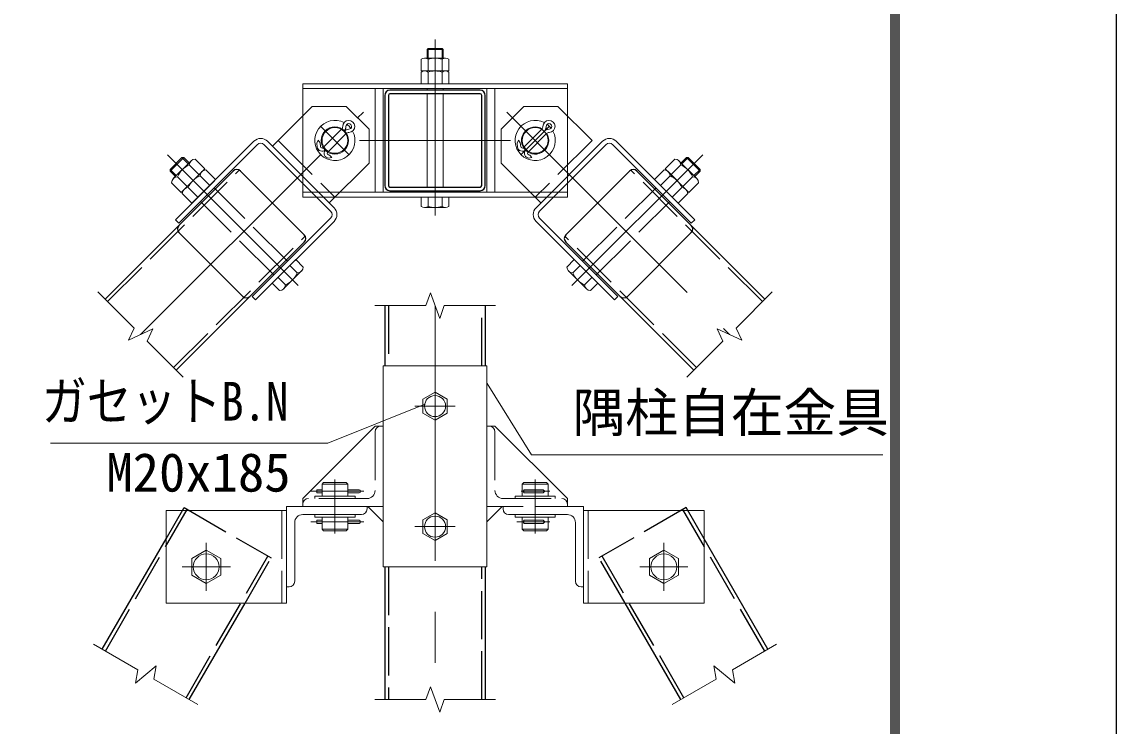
# Model space of a CAD drawing. Units: millimetres, scale not verified. Extents: x -12599 to 12601, y -8909 to 8911.
# Drawn here: x 8519 to 12601, y -2126 to 503 of the extents above; entities that cross this region are included whole.
import ezdxf
from ezdxf.enums import TextEntityAlignment as Align

# ---------------------------------------------------------------- set-up
doc = ezdxf.new("R2010")
doc.units = ezdxf.units.MM
doc.header["$LTSCALE"] = 30
doc.linetypes.add('DASHED', pattern=[7.5, 6, -1.5])
doc.linetypes.add('USER1', pattern=[50.8, 31.75, -6.35, 6.35, -6.35])
for name, color, linetype, lineweight in [('0-0_D-BMK', 2, 'USER1', 13), ('0-1_D-STR1', 1, 'Continuous', 25), ('0-2_D-STR3', 3, 'Continuous', 13), ('0-6_D-STR-DIM', 7, 'Continuous', 13), ('0-9_D-STR-TXT', 7, 'Continuous', 13), ('0-C_D-TTL', 7, 'Continuous', 25)]:
    doc.layers.add(name, color=color, linetype=linetype, lineweight=lineweight)
doc.styles.add('ＭＳ ゴシック', font='')
doc.styles.get('ＭＳ ゴシック').set_extended_font_data('MS Gothic')

msp = doc.modelspace()

# ---------------------------------------------------------------- linework, layer by layer
at = {"layer": '0-0_D-BMK'}
for p, q in [((10060.53, -219.16), (10060.53, 437.34)), ((8962.4, -664.12), (9793.1, 166.58)), ((10327.97, 166.58), (11158.67, -664.12)), ((9634.98, 112.56), (9739.09, 8.46)), ((10486.09, 112.56), (10381.98, 8.46)), ((9779.28, 60.51), (10341.78, 60.51)), ((9549.87, -481.14), (9062.08, 6.65)), ((10571.2, -481.14), (11058.99, 6.65)), ((10060.53, -556.04), (10060.53, -2026.21)), ((10135.53, -931.04), (9985.53, -931.04)), ((9687.03, -1204.81), (9687.03, -1406.19)), ((10434.03, -1204.81), (10434.03, -1406.19)), ((9794.9, -1249.04), (9597.39, -1249.04)), ((10382.23, -1249.04), (10488.1, -1249.04)), ((9794.9, -1363.04), (9597.39, -1363.04)), ((10135.53, -1381.04), (9985.53, -1381.04)), ((10365.49, -1363.04), (10488.1, -1363.04)), ((9207.03, -1441.04), (9207.03, -1621.04)), ((10914.03, -1441.04), (10914.03, -1621.04)), ((9297.03, -1531.04), (9117.03, -1531.04)), ((10824.03, -1531.04), (11004.03, -1531.04))]:
    msp.add_line(p, q, dxfattribs=at)
at = {"layer": '0-1_D-STR1'}
for p, q in [((10228.83, 248.01), (9892.23, 248.01)), ((9873.03, 228.81), (9873.03, -107.79)), ((9886.53, 228.81), (9886.53, -107.79)), ((10228.83, 234.51), (9892.23, 234.51)), ((10234.53, -107.79), (10234.53, 228.81)), ((10248.03, -107.79), (10248.03, 228.81)), ((8829.82, -531.54), (9307.53, -53.83)), ((9105.04, -256.31), (9307.53, -53.83)), ((9334.68, -53.83), (9572.7, -291.84)), ((10786.39, -53.83), (10548.37, -291.84)), ((11291.25, -531.54), (10813.54, -53.83)), ((11016.03, -256.31), (10813.54, -53.83)), ((9892.23, -113.49), (10228.83, -113.49)), ((9892.23, -126.99), (10228.83, -126.99)), ((9343.06, -521.48), (9105.04, -283.47)), ((10778.01, -521.48), (11016.03, -283.47)), ((9094.99, -796.7), (9572.7, -318.99)), ((9572.7, -318.99), (9370.21, -521.48)), ((11026.08, -796.7), (10548.37, -318.99)), ((10548.37, -318.99), (10750.86, -521.48)), ((9873.03, -556.04), (9873.03, -781.04)), ((10248.03, -556.04), (10248.03, -781.04)), ((8819.04, -1838.71), (9057.03, -1426.49)), ((11302.03, -1838.71), (11064.03, -1426.49)), ((9873.03, -1531.04), (9873.03, -2026.21)), ((10248.03, -1531.04), (10248.03, -2026.21)), ((9143.8, -2026.21), (9351.74, -1666.04)), ((10977.27, -2026.21), (10769.33, -1666.04))]:
    msp.add_line(p, q, dxfattribs=at)
at = {"layer": '0-1_D-STR1', "linetype": 'DASHED'}
for p, q in [((8839.37, -541.08), (9330.04, -50.41)), ((11281.7, -541.08), (10791.03, -50.41)), ((9085.44, -787.15), (9576.11, -296.48)), ((11035.63, -787.15), (10544.96, -296.48)), ((9886.53, -556.04), (9886.53, -781.04)), ((10234.53, -781.04), (10234.53, -556.04)), ((8830.73, -1845.46), (9135.96, -1316.8)), ((9057.03, -1426.49), (9124.26, -1310.05)), ((9124.26, -1310.05), (9449.02, -1497.55)), ((10996.81, -1310.05), (10672.05, -1497.55)), ((11290.34, -1845.46), (10985.11, -1316.8)), ((11064.03, -1426.49), (10996.81, -1310.05)), ((9132.11, -2019.46), (9437.33, -1490.8)), ((9351.74, -1666.04), (9449.02, -1497.55)), ((10769.33, -1666.04), (10672.05, -1497.55)), ((10988.96, -2019.46), (10683.74, -1490.8)), ((9886.53, -1531.04), (9886.53, -2026.21)), ((10234.53, -2026.21), (10234.53, -1531.04))]:
    msp.add_line(p, q, dxfattribs=at)
at = {"layer": '0-1_D-STR1'}
for centre, radius, start, end in [((9892.23, 228.81), 19.2, 90, 180), ((10228.83, 228.81), 19.2, 0, 90), ((9892.23, 228.81), 5.7, 90, 180), ((10228.83, 228.81), 5.7, 0, 90), ((9321.11, -67.4), 19.2, 45, 135), ((10799.96, -67.4), 19.2, 45, 135), ((9892.23, -107.79), 19.2, 180, 270), ((9892.23, -107.79), 5.7, 180, 270), ((10228.83, -107.79), 19.2, 270, 0), ((10228.83, -107.79), 5.7, 270, 0), ((9118.62, -269.89), 19.2, 135, 225), ((11002.45, -269.89), 19.2, 315, 45), ((9559.12, -305.42), 19.2, 315, 45), ((10561.95, -305.42), 19.2, 135, 225), ((9356.63, -507.9), 19.2, 225, 315), ((10764.44, -507.9), 19.2, 225, 315)]:
    msp.add_arc(centre, radius, start, end, dxfattribs=at)
at = {"layer": '0-2_D-STR3'}
for p, q in [((10020.84, 368.01), (10099.48, 368.01)), ((10030.53, 399.95), (10034.59, 404.01)), ((10030.53, 368.01), (10030.53, 399.95)), ((10030.53, 399.95), (10090.53, 399.95)), ((10034.59, 404.01), (10086.48, 404.01)), ((10034.59, 368.01), (10034.59, 399.95)), ((10090.53, 399.95), (10086.48, 404.01)), ((10086.48, 368.01), (10086.48, 399.95)), ((10090.53, 368.01), (10090.53, 399.95)), ((10008.63, 320.01), (10008.63, 363.81)), ((10034.58, 320.01), (10034.58, 363.81)), ((10086.48, 320.01), (10086.48, 363.81)), ((10112.43, 363.81), (10112.43, 320.01)), ((10008.63, 320.01), (10112.43, 320.01)), ((10008.63, 272.01), (10008.63, 315.81)), ((10020.84, 320.01), (10099.48, 320.01)), ((10034.58, 272.01), (10034.58, 315.81)), ((10086.48, 272.01), (10086.48, 315.81)), ((10112.43, 315.81), (10112.43, 272.01)), ((9567.03, 272.01), (10554.03, 272.01)), ((9567.03, 272.01), (9567.03, -150.99)), ((9567.03, 254.01), (10554.03, 254.01)), ((9837.03, 254.01), (9837.03, -132.99)), ((9867.03, 254.01), (9867.03, -132.99)), ((10008.63, 272.01), (10112.43, 272.01)), ((10030.53, 248.01), (10030.53, 254.01)), ((10090.53, 248.01), (10090.53, 254.01)), ((10254.03, 254.01), (10254.03, -132.99)), ((10284.03, 254.01), (10284.03, -132.99)), ((10554.03, 272.01), (10554.03, -150.99)), ((10030.53, -113.49), (10030.53, 234.51)), ((10090.53, -113.49), (10090.53, 234.51)), ((9602.18, 187.79), (9453.69, 39.3)), ((9397.47, 44.6), (9104.73, -248.14)), ((9422.93, 44.6), (9671.13, -203.59)), ((9435.66, 57.33), (9683.85, -190.86)), ((9619.67, 50.54), (9624.44, 61.38)), ((9619.67, 50.54), (9621.38, 36.08)), ((9624.44, 61.38), (9631.59, 51.95)), ((9631.59, 51.95), (9633.3, 37.49)), ((10366.67, 50.54), (10368.38, 36.08)), ((10378.59, 51.95), (10380.3, 37.49)), ((10685.41, 57.33), (10437.22, -190.86)), ((10698.14, 44.6), (10449.94, -203.59)), ((10723.6, 44.6), (11016.34, -248.14)), ((10736.32, 57.33), (11029.07, -235.41)), ((9667.2, 5.7), (9662.76, 7.13)), ((9667.2, 5.7), (9675.06, -3.15)), ((10414.2, 5.7), (10409.76, 7.13)), ((9072.12, -47.41), (9116.14, -3.39)), ((9072.12, -54.3), (9123.03, -3.39)), ((9084.17, -82.03), (9152.43, -13.77)), ((9139.47, -26.72), (9116.14, -3.39)), ((9116.14, -3.39), (9123.03, -3.39)), ((9142.92, -23.28), (9123.03, -3.39)), ((9179.83, -66.98), (9143.76, -30.92)), ((9165.83, -8.85), (9201.89, -44.92)), ((9814.31, -24.34), (9665.82, -172.83)), ((10410.51, -5.72), (10406.08, -4.29)), ((10955.24, -8.85), (10919.18, -44.92)), ((10941.24, -66.98), (10977.31, -30.92)), ((11036.9, -82.03), (10968.64, -13.77)), ((10978.15, -23.28), (10998.04, -3.39)), ((10981.6, -26.72), (11004.93, -3.39)), ((11048.95, -54.3), (10998.04, -3.39)), ((11004.93, -3.39), (10998.04, -3.39)), ((11048.95, -47.41), (11004.93, -3.39)), ((9095.45, -70.75), (9072.12, -47.41)), ((9072.12, -54.3), (9072.12, -47.41)), ((9092, -74.19), (9072.12, -54.3)), ((9135.7, -111.1), (9099.64, -75.04)), ((9113.64, -133.16), (9201.89, -44.92)), ((9124.47, -122.33), (9192.73, -54.07)), ((9220.13, -107.28), (9184.07, -71.22)), ((9206.13, -49.16), (9242.19, -85.22)), ((10914.94, -49.16), (10878.88, -85.22)), ((10900.94, -107.28), (10937, -71.22)), ((11007.43, -133.16), (10919.18, -44.92)), ((10996.6, -122.33), (10928.34, -54.07)), ((10985.37, -111.1), (11021.43, -75.04)), ((11025.62, -70.75), (11048.95, -47.41)), ((11029.07, -74.19), (11048.95, -54.3)), ((11048.95, -54.3), (11048.95, -47.41)), ((9113.64, -133.16), (9077.58, -97.1)), ((9176.01, -151.41), (9139.95, -115.35)), ((9153.95, -173.47), (9242.19, -85.22)), ((10967.12, -173.47), (10878.88, -85.22)), ((10945.06, -151.41), (10981.12, -115.35)), ((11007.43, -133.16), (11043.49, -97.1)), ((9153.95, -173.47), (9117.88, -137.41)), ((9567.03, -132.99), (10554.03, -132.99)), ((9567.03, -150.99), (10554.03, -150.99)), ((10008.63, -150.99), (10112.43, -150.99)), ((10008.63, -185.79), (10008.63, -150.99)), ((10030.53, -132.99), (10030.53, -126.99)), ((10034.58, -185.79), (10034.58, -150.99)), ((10086.48, -185.79), (10086.48, -150.99)), ((10090.53, -132.99), (10090.53, -126.99)), ((10112.43, -185.79), (10112.43, -150.99)), ((10412.82, -130.41), (10455.25, -172.83)), ((10967.12, -173.47), (11003.19, -137.41)), ((10020.84, -189.99), (10099.48, -189.99)), ((9671.13, -229.05), (9378.38, -521.79)), ((9683.85, -241.78), (9391.11, -534.52)), ((10437.22, -241.78), (10729.96, -534.52)), ((10449.94, -229.05), (10742.69, -521.79)), ((11029.07, -235.41), (11016.34, -248.14)), ((9453.05, -472.58), (9541.3, -384.33)), ((9546.82, -433.97), (9519.24, -406.39)), ((9568.88, -411.91), (9541.3, -384.33)), ((10552.19, -411.91), (10579.77, -384.33)), ((10574.25, -433.97), (10601.83, -406.39)), ((10668.02, -472.58), (10579.77, -384.33)), ((9495.71, -493.56), (9563.96, -425.3)), ((10625.36, -493.56), (10557.11, -425.3)), ((9480.63, -500.15), (9453.05, -472.58)), ((9502.69, -478.09), (9475.12, -450.51)), ((10618.38, -478.09), (10645.95, -450.51)), ((10640.44, -500.15), (10668.02, -472.58)), ((9378.38, -521.79), (9391.11, -534.52)), ((10742.69, -521.79), (10729.96, -534.52)), ((9867.03, -781.04), (9867.03, -1531.04)), ((9867.03, -781.04), (10254.03, -781.04)), ((10254.03, -781.04), (10254.03, -1531.04)), ((9567.03, -1276.04), (9837.03, -1006.04)), ((9867.03, -1006.04), (9837.03, -1006.04)), ((10254.03, -1006.04), (10284.03, -1006.04)), ((10554.03, -1276.04), (10284.03, -1006.04)), ((9645.03, -1216.04), (9639.03, -1222.04)), ((9639.03, -1267.04), (9639.03, -1222.04)), ((9735.03, -1222.04), (9729.03, -1216.04)), ((9735.03, -1267.04), (9735.03, -1222.04)), ((10386.03, -1222.04), (10392.03, -1216.04)), ((10386.03, -1267.04), (10386.03, -1222.04)), ((10476.03, -1216.04), (10482.03, -1222.04)), ((10482.03, -1267.04), (10482.03, -1222.04)), ((9639.03, -1243.04), (9619.47, -1243.04)), ((9619.47, -1255.04), (9619.47, -1243.04)), ((9639.03, -1255.04), (9619.47, -1255.04)), ((9567.03, -1276.04), (9567.03, -1306.04)), ((9867.03, -1306.04), (9567.03, -1306.04)), ((9612.03, -1276.04), (9612.03, -1267.04)), ((9762.03, -1276.04), (9762.03, -1267.04)), ((9867.03, -1363.44), (9809.64, -1306.04)), ((10254.03, -1363.44), (10311.43, -1306.04)), ((10314.03, -1306.04), (10314.03, -1315.04)), ((10359.03, -1276.04), (10359.03, -1267.04)), ((10509.03, -1276.04), (10509.03, -1267.04)), ((10554.03, -1276.04), (10554.03, -1306.04)), ((9507.03, -1321.04), (9057.03, -1321.04)), ((9057.03, -1321.04), (9057.03, -1666.04)), ((9507.03, -1321.04), (9507.03, -1666.04)), ((9567.03, -1336.04), (9786.03, -1336.04)), ((9612.03, -1336.04), (9612.03, -1345.04)), ((9612.03, -1345.04), (9762.03, -1345.04)), ((9639.03, -1390.04), (9639.03, -1345.04)), ((9735.03, -1390.04), (9735.03, -1345.04)), ((9762.03, -1336.04), (9762.03, -1345.04)), ((10554.03, -1336.04), (10335.03, -1336.04)), ((10359.03, -1336.04), (10359.03, -1345.04)), ((10509.03, -1345.04), (10359.03, -1345.04)), ((10386.03, -1390.04), (10386.03, -1345.04)), ((10482.03, -1390.04), (10482.03, -1345.04)), ((10509.03, -1336.04), (10509.03, -1345.04)), ((10614.03, -1321.04), (11064.03, -1321.04)), ((11064.03, -1321.04), (11064.03, -1666.04)), ((9537.03, -1585.04), (9537.03, -1366.04)), ((9619.47, -1357.04), (9619.47, -1369.04)), ((9639.03, -1357.04), (9619.47, -1357.04)), ((9639.03, -1369.04), (9619.47, -1369.04)), ((9776.98, -1357.04), (9735.03, -1357.04)), ((9776.98, -1369.04), (9735.03, -1369.04)), ((10393.45, -1357.04), (10464.24, -1357.04)), ((10393.45, -1369.04), (10464.24, -1369.04)), ((10584.03, -1585.04), (10584.03, -1366.04)), ((9735.03, -1390.04), (9639.03, -1390.04)), ((9729.03, -1396.04), (9735.03, -1390.04)), ((10392.03, -1396.04), (10386.03, -1390.04)), ((10386.03, -1390.04), (10482.03, -1390.04)), ((10392.03, -1396.04), (10476.03, -1396.04)), ((10476.03, -1396.04), (10482.03, -1390.04)), ((9867.03, -1531.04), (10254.03, -1531.04)), ((10605.03, -1606.04), (10614.03, -1606.04)), ((9507.03, -1666.04), (9057.03, -1666.04))]:
    msp.add_line(p, q, dxfattribs=at)
at = {"layer": '0-2_D-STR3', "linetype": 'DASHED'}
for p, q in [((9729.46, 187.79), (9602.18, 187.79)), ((10391.61, 187.79), (10518.89, 187.79)), ((10518.89, 187.79), (10667.38, 39.3)), ((9711.69, 102.14), (9643.5, 33.95)), ((9729.46, 85.97), (9660.47, 16.98)), ((10458.69, 102.14), (10390.5, 33.95)), ((10476.46, 85.97), (10407.47, 16.98)), ((9474.9, 60.51), (9687.03, -151.62)), ((10646.17, 60.51), (10434.03, -151.62)), ((10306.76, -24.34), (10412.82, -130.41)), ((9509.9, -390.27), (9236.25, -116.62)), ((10611.17, -390.27), (10884.82, -116.62)), ((9458.99, -441.18), (9185.34, -167.53)), ((10662.08, -441.18), (10935.73, -167.53)), ((9837.03, -1027.04), (9837.03, -1246.04)), ((10284.03, -1027.04), (10284.03, -1246.04)), ((9735.03, -1222.04), (9639.03, -1222.04)), ((9729.03, -1216.04), (9645.03, -1216.04)), ((10386.03, -1222.04), (10482.03, -1222.04)), ((10392.03, -1216.04), (10476.03, -1216.04)), ((9776.98, -1243.04), (9735.03, -1243.04)), ((9776.98, -1255.04), (9735.03, -1255.04)), ((10389.16, -1249.04), (10393.45, -1243.04)), ((10393.45, -1255.04), (10389.16, -1249.04)), ((10393.45, -1243.04), (10464.24, -1243.04)), ((10393.45, -1255.04), (10464.24, -1255.04)), ((9807.03, -1276.04), (9588.03, -1276.04)), ((9612.03, -1267.04), (9762.03, -1267.04)), ((10614.03, -1306.04), (10254.03, -1306.04)), ((10314.03, -1276.04), (10533.03, -1276.04)), ((10509.03, -1267.04), (10359.03, -1267.04)), ((9489.03, -1321.04), (9489.03, -1666.04)), ((10632.03, -1321.04), (10632.03, -1666.04))]:
    msp.add_line(p, q, dxfattribs=at)
for points in [[(9729.46, 187.79), (9814.31, 102.94), (9814.31, -24.34)], [(10391.61, 187.79), (10306.76, 102.94), (10306.76, -24.34)], [(10464.24, -1255.04), (10470.58, -1249.04), (10464.24, -1243.04)]]:
    msp.add_lwpolyline(points, dxfattribs=at)
at = {"layer": '0-2_D-STR3'}
for points in [[(9384.75, 57.33), (9092, -235.41), (9104.73, -248.14)], [(10366.67, 50.54), (10371.44, 61.38), (10378.59, 51.95)], [(10414.2, 5.7), (10422.06, -3.15), (10410.51, -5.72)], [(9675.06, -3.15), (9663.51, -5.72), (9659.08, -4.29)], [(9516.03, -1606.04), (9507.03, -1606.04), (9507.03, -1306.04), (9807.03, -1306.04), (9807.03, -1315.04)], [(10614.03, -1306.04), (10614.03, -1666.04), (11064.03, -1666.04)], [(10393.45, -1357.04), (10389.16, -1363.04), (10393.45, -1369.04)], [(10464.24, -1357.04), (10470.58, -1363.04), (10464.24, -1369.04)], [(9729.03, -1396.04), (9645.03, -1396.04), (9639.03, -1390.04)]]:
    msp.add_lwpolyline(points, dxfattribs=at)
for points in [[(10105.48, -905.09), (10060.53, -879.14), (10015.59, -905.09), (10015.59, -956.99), (10060.53, -982.94), (10105.48, -956.99)], [(10105.48, -1355.09), (10060.53, -1329.14), (10015.59, -1355.09), (10015.59, -1406.99), (10060.53, -1432.94), (10105.48, -1406.99)], [(9261.07, -1562.24), (9207.03, -1593.44), (9152.99, -1562.24), (9152.99, -1499.84), (9207.03, -1468.64), (9261.07, -1499.84)], [(10859.99, -1562.24), (10914.03, -1593.44), (10968.07, -1562.24), (10968.07, -1499.84), (10914.03, -1468.64), (10859.99, -1499.84)]]:
    msp.add_lwpolyline(points, close=True, dxfattribs=at)
for centre, radius in [((9687.03, 60.51), 51), ((9687.03, 60.51), 48), ((10434.03, 60.51), 48), ((10060.53, -931.04), 39.31), ((10060.53, -1381.04), 39.31), ((9207.03, -1531.04), 48.27), ((10914.03, -1531.04), 48.27)]:
    msp.add_circle(centre, radius, dxfattribs=at)
for centre, radius, start, end in [((10021.61, 345.94), 22.09, 54.01973, 125.98027), ((10060.53, 285.75), 82.27, 71.61284, 108.38716), ((10099.46, 345.87), 22.14, 54.12648, 125.87352), ((10021.61, 297.94), 22.09, 54.01973, 125.98027), ((10060.53, 237.75), 82.27, 71.61284, 108.38716), ((10099.46, 297.87), 22.14, 54.12648, 125.87352), ((9687.03, 60.51), 75, 62.81803, 28.0289), ((9738.59, 112.83), 22.5, 272.26298, 180.12813), ((9738.59, 112.83), 10.5, 272.26298, 180.12813), ((10434.03, 60.51), 75, 62.81803, 28.0289), ((10485.59, 112.83), 22.5, 272.26298, 180.12813), ((10485.59, 112.83), 10.5, 272.26298, 180.12813), ((9701.09, 112.75), 15, 315, 0.12813), ((9740.07, 75.36), 27, 92.26298, 135), ((9740.07, 75.36), 15, 92.26298, 135), ((9687.03, 60.51), 75, 37.40006, 53.44687), ((10434.03, 60.51), 51, 58.87933, 31.29837), ((10448.09, 112.75), 15, 315, 0.12813), ((10487.07, 75.36), 27, 92.26298, 135), ((10487.07, 75.36), 15, 92.26298, 135), ((10434.03, 60.51), 75, 37.40006, 53.44687), ((9410.2, 31.87), 36, 45, 135), ((9410.2, 31.87), 18, 45, 135), ((10710.87, 31.87), 36, 45, 135), ((10710.87, 31.87), 18, 45, 135), ((9639.26, 38.19), 18, 186.73573, 315), ((9639.26, 38.19), 6, 186.73573, 315), ((9664.61, 12.84), 18, 127.62533, 252.10649), ((9664.61, 12.84), 6, 122.20897, 252.10649), ((10386.26, 38.19), 18, 186.73573, 315), ((10386.26, 38.19), 6, 186.73573, 315), ((10411.61, 12.84), 18, 127.62533, 252.10649), ((10411.61, 12.84), 6, 122.20897, 252.10649), ((9176.94, -108.22), 84.12, 113.22895, 156.77105), ((9166.6, -31.69), 22.85, 91.94085, 178.05915), ((10954.47, -31.69), 22.85, 1.94085, 88.05915), ((10944.13, -108.22), 84.12, 23.22895, 66.77105), ((9100.82, -98.29), 23.27, 92.91412, 177.08588), ((9217.25, -148.52), 84.12, 113.22895, 156.77105), ((9206.91, -72), 22.85, 91.94085, 178.05915), ((10914.16, -72), 22.85, 1.94085, 88.05915), ((10903.82, -148.52), 84.12, 23.22895, 66.77105), ((11020.25, -98.29), 23.27, 2.91412, 87.08588), ((9141.13, -138.59), 23.27, 92.91412, 177.08588), ((10979.94, -138.59), 23.27, 2.91412, 87.08588), ((9658.4, -216.32), 18, 315, 45), ((9658.4, -216.32), 36, 315, 45), ((10021.61, -167.92), 22.09, 234.01973, 305.98027), ((10060.53, -107.72), 82.27, 251.61284, 288.38716), ((10099.46, -167.85), 22.14, 234.12648, 305.87352), ((10462.67, -216.32), 36, 135, 225), ((10462.67, -216.32), 18, 135, 225), ((9469.51, -400.79), 84.12, 293.22895, 336.77105), ((9546.04, -411.13), 22.85, 271.94085, 358.05915), ((10575.03, -411.13), 22.85, 181.94085, 268.05915), ((10651.56, -400.79), 84.12, 203.22895, 246.77105), ((9479.45, -476.91), 23.27, 272.91412, 357.08588), ((10641.62, -476.91), 23.27, 182.91412, 267.08588), ((9858.03, -1027.04), 21, 90, 180), ((10263.03, -1027.04), 21, 0, 90), ((9776.98, -1249.04), 6, 270, 90), ((9807.03, -1246.04), 30, 270, 0), ((10314.03, -1246.04), 30, 180, 270), ((9588.03, -1297.04), 21, 90, 180), ((10533.03, -1297.04), 21, 360, 90), ((9567.03, -1366.04), 30, 90, 180), ((9786.03, -1315.04), 21, 270, 0), ((10335.03, -1315.04), 21, 180, 270), ((10554.03, -1366.04), 30, 0, 90), ((9776.98, -1363.04), 6, 270, 90), ((9516.03, -1585.04), 21, 270, 0), ((10605.03, -1585.04), 21, 180, 270)]:
    msp.add_arc(centre, radius, start, end, dxfattribs=at)
at = {"layer": '0-2_D-STR3', "linetype": 'DASHED'}
for centre in [(9701.09, 112.75), (10448.09, 112.75)]:
    msp.add_arc(centre, 27, 315, 0.12813, dxfattribs=at)
at = {"layer": '0-6_D-STR-DIM'}
for p, q in [((8803.31, -505.02), (8937.92, -639.63)), ((10043.22, -508.47), (10025.9, -556.04)), ((10077.85, -603.61), (10043.22, -508.47)), ((11317.76, -505.02), (11183.15, -639.63)), ((9835.53, -556.04), (10025.9, -556.04)), ((10095.16, -556.04), (10077.85, -603.61)), ((10095.16, -556.04), (10285.53, -556.04)), ((8937.92, -639.63), (8916.52, -685.51)), ((8916.52, -685.51), (9008.29, -642.72)), ((9008.29, -642.72), (8986.89, -688.61)), ((11112.78, -642.72), (11134.18, -688.61)), ((11204.55, -685.51), (11112.78, -642.72)), ((11183.15, -639.63), (11204.55, -685.51)), ((8986.89, -688.6), (9121.5, -823.22)), ((11134.18, -688.6), (10999.57, -823.22)), ((8786.57, -1819.96), (8951.43, -1915.14)), ((11334.5, -1819.96), (11169.64, -1915.14)), ((8942.64, -1965), (9020.2, -1899.92)), ((8951.43, -1915.14), (8942.64, -1965)), ((9020.2, -1899.92), (9011.41, -1949.77)), ((11100.87, -1899.92), (11109.66, -1949.77)), ((11178.43, -1965), (11100.87, -1899.92)), ((11169.64, -1915.14), (11178.43, -1965)), ((9011.41, -1949.77), (9176.28, -2044.96)), ((11109.66, -1949.77), (10944.79, -2044.96)), ((10043.22, -1978.64), (10025.9, -2026.21)), ((10077.85, -2073.78), (10043.22, -1978.64)), ((9835.53, -2026.21), (10025.9, -2026.21)), ((10095.16, -2026.21), (10077.85, -2073.78)), ((10095.16, -2026.21), (10285.53, -2026.21))]:
    msp.add_line(p, q, dxfattribs=at)
at = {"layer": '0-9_D-STR-TXT'}
for points in [[(11731.15, -1113.34), (10420.26, -1113.34), (10255.09, -846.8)], [(8625.85, -1069.48), (9661.11, -1069.48), (10019.97, -924.91)]]:
    msp.add_lwpolyline(points, dxfattribs=at)
at = {"layer": '0-C_D-TTL', "color": 2}
msp.add_lwpolyline([(-12599.04, 8910.68), (12600.96, 8910.68), (12600.96, -8909.32), (-12599.04, -8909.32)], close=True, dxfattribs=at)
at = {"layer": '0-C_D-TTL'}
for points in [[(-11789.04, 8250.68), (11790.96, 8250.68), (11790.96, -8249.32), (-11789.04, -8249.32)], [(-11781.54, 8243.18), (11783.46, 8243.18), (11783.46, -8241.82), (-11781.54, -8241.82)], [(-11774.04, 8235.68), (11775.96, 8235.68), (11775.96, -8234.32), (-11774.04, -8234.32)], [(-11766.54, 8228.18), (11768.46, 8228.18), (11768.46, -8226.82), (-11766.54, -8226.82)], [(-11759.04, 8220.68), (11760.96, 8220.68), (11760.96, -8219.32), (-11759.04, -8219.32)]]:
    msp.add_lwpolyline(points, close=True, dxfattribs=at)

# ---------------------------------------------------------------- texts
at = {"layer": '0-9_D-STR-TXT', "style": 'ＭＳ ゴシック', "width": 0.85}
msp.add_text('ガセットB.N', height=144.3, dxfattribs=at).set_placement((8593.91, -1028.3), align=Align.BOTTOM_LEFT)
at = {"layer": '0-9_D-STR-TXT', "style": 'ＭＳ ゴシック'}
for s, p in [('隅柱自在金具', (10573.03, -1070.63)), ('M20x185', (8834.53, -1293.46))]:
    msp.add_text(s, height=144.3, dxfattribs=at).set_placement(p, align=Align.BOTTOM_LEFT)

doc.saveas('drawing.dxf')
